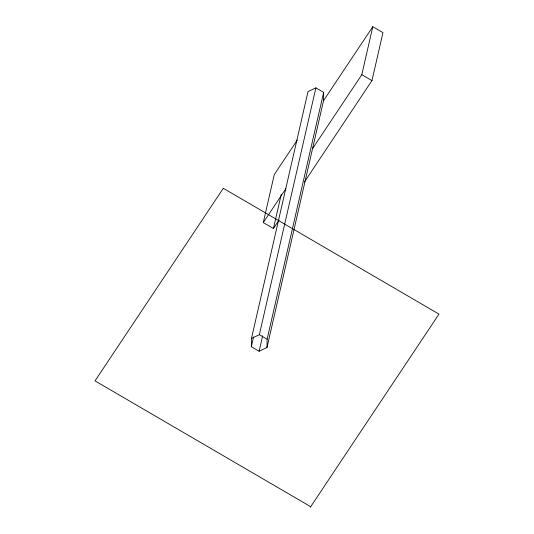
<?xml version="1.0" encoding="UTF-8"?>
<svg xmlns="http://www.w3.org/2000/svg" width="534" height="534" viewBox="0 0 534 534"><rect width="100%" height="100%" fill="white"/><g stroke="black" fill="none" stroke-linecap="round" stroke-linejoin="round"><path stroke-width="0.8" d="M251.354 346.706L251.467 338.443L308.005 91.588L315.888 87.85L323.657 92.382L323.537 100.646L267 347.5L259.117 351.239L251.354 346.706L253.583 336.967M267 347.5L267.12 339.23L323.657 92.382M278.988 220.175L273.441 228.505L263.282 222.578L274.269 174.598L297.291 140.042M273.441 228.505L281.264 194.349M251.467 338.443L259.35 334.705L315.888 87.85M259.117 351.239L262.655 335.813M312.544 148.632L361.812 74.687L372.799 26.7L382.958 32.627L371.971 80.607L304.433 181.987M323.537 100.646L372.799 26.7M263.282 222.578L285.844 188.716M310.294 507.3L438.988 314.125L223.305 188.302L95.012 380.875L310.695 506.699M361.812 74.687L371.971 80.607M259.35 334.705L267.12 339.23"/></g></svg>
